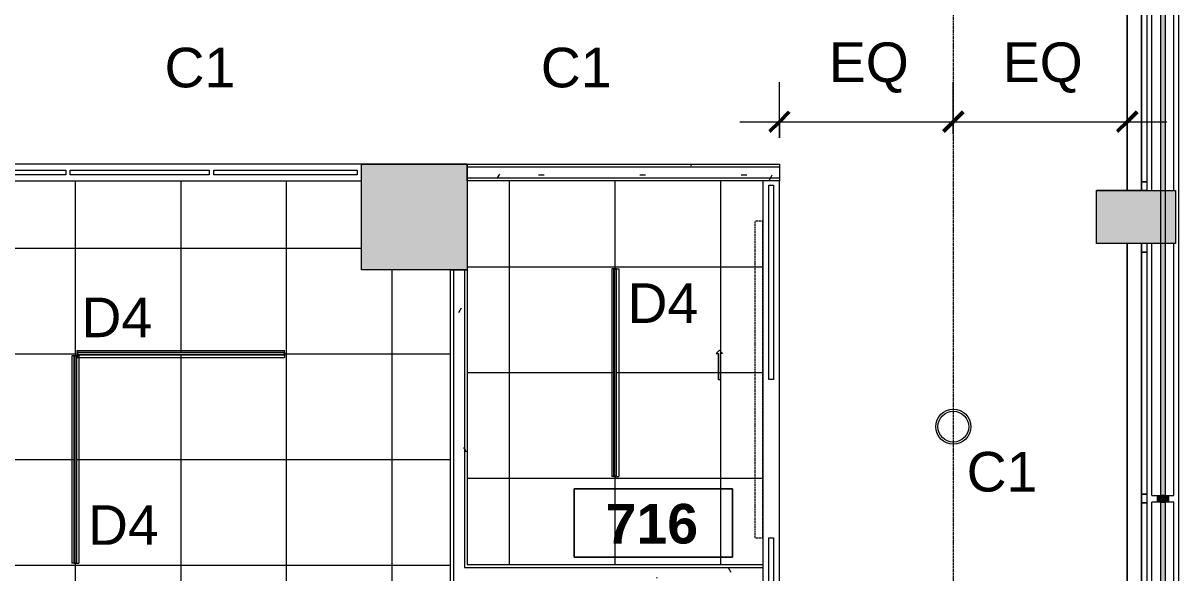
# Model space of a CAD drawing. Header units: inches. Extents: x -2332 to 1043, y -456 to 2193.
# Drawn here: x 743 to 1005.7, y 40.2 to 165 of the extents above; entities that cross this region are included whole.
import ezdxf

# ---------------------------------------------------------------- set-up
doc = ezdxf.new("R2010")
doc.units = ezdxf.units.IN
doc.header["$MEASUREMENT"] = 0
doc.linetypes.add('Center 1_4_', pattern=[0.53125, 0.25, -0.09375, 0.09375, -0.09375])
doc.linetypes.add('Dash 1_16_', pattern=[0.125, 0.0625, -0.0625])
for name, color, linetype, lineweight in [('5033_00_7th-9th Floors_Updated_dwg', 8, 'Continuous', 9), ('A-ANNO-DIMS', 211, 'Continuous', 9), ('A-ANNO-DIMS-96', 211, 'Continuous', 9), ('A-AREA-IDEN', 2, 'Continuous', 9), ('A-CLNG', 13, 'Continuous', 13), ('A-CLNG-PATT', 13, 'Continuous', 13), ('A-COLS', 52, 'Continuous', 13), ('A-DETL-CNTR', 5, 'Center 1_4_', 9), ('A-DETL-GENF', 92, 'Continuous', 9), ('A-DOOR', 31, 'Continuous', 13), ('A-GLAZ-CURT', 52, 'Continuous', 13), ('A-GLAZ-CWMG', 51, 'Continuous', 13), ('A-Glaz-Exst', 7, 'Continuous', 9), ('A-Shell', 7, 'Continuous', 9), ('A-WALL', 113, 'Continuous', 13), ('A-WALL-PATT', 111, 'Continuous', 13), ('COLUMN', 7, 'Continuous', 9), ('E-LITE-EQPM', 33, 'Continuous', 9), ('E-LITE-EQPM-IDEN', 33, 'Continuous', 9), ('I-WALL', 2, 'Continuous', 13)]:
    doc.layers.add(name, color=color, linetype=linetype, lineweight=lineweight)
doc.styles.add('Arial', font='arial.ttf', dxfattribs={"height": 9})
doc.styles.add('Swis721 Lt BT_2', font='swissl.ttf', dxfattribs={"height": 9})
doc.styles.add('Swis721 Lt BT_B', font='', dxfattribs={"height": 9})
doc.styles.get('Swis721 Lt BT_B').set_extended_font_data('Swis721 Lt BT', bold=True)
doc.dimstyles.new('OTJ_-_3_32__Linear__1_2__Tolerance_1', dxfattribs={"dimscale": 12, "dimtxt": 9.497835, "dimasz": 0.375, "dimexe": 0.75, "dimexo": 0.5, "dimgap": 0.5, "dimtad": 1, "dimdec": 1, "dimrnd": 0.5, "dimzin": 3, "dimdsep": 46, "dimlunit": 4, "dimtxsty": 'Swis721 Lt BT_2', "dimblk1": 'OBLIQUE', "dimblk2": 'OBLIQUE', "dimsah": 1, "dimcen": 0.09, "dimdle": 0.75, "dimazin": 0, "dimtfac": 1, "dimtdec": 4, "dimtix": 1, "dimtmove": 0, "dimatfit": 3, "dimfxl": 1, "dimtvp": 1, "dimtfill": 1, "dimfrac": 2, "dimtolj": 1, "dimtzin": 0, "dimarcsym": 2})
pattern_1 = [(0, (0, 0), (30.72, 7.68), [1.267, -21.773, 1.267, -21.773, -122.88]), (0, (0, 0), (30.72, 7.68), [-46.08, 1.267, -44.813, 1.267, -21.773, -53.76]), (0, (0, 0), (30.72, 7.68), [-115.2, 1.267, -14.093, 1.267, -37.133]), (120, (11.52, 3.84), (-22.011075, 22.7643), [1.267, -21.773, 1.267, -21.773, -122.88]), (120, (11.52, 3.84), (-22.011075, 22.7643), [-46.08, 1.267, -44.813, 1.267, -21.773, -53.76]), (120, (11.52, 3.84), (-22.011075, 22.7643), [-115.2, 1.267, -14.093, 1.267, -37.133]), (240, (15.36, 19.2), (-8.708925, -30.4443), [1.267, -21.773, 1.267, -21.773, -122.88]), (240, (15.36, 19.2), (-8.708925, -30.4443), [-46.08, 1.267, -44.813, 1.267, -21.773, -53.76]), (240, (15.36, 19.2), (-8.708925, -30.4443), [-115.2, 1.267, -14.093, 1.267, -37.133])]

# ---------------------------------------------------------------- blocks, each defined once
blk = doc.blocks.new('5033_00_7th-9th Floors_Updated_dwg-8585573-7TH FLOOR REFLECTED CEILING PLAN')
at = {"layer": 'A-Glaz-Exst'}
for p, q in [((997.2, -53), (997.2, 98.19)), ((997.2, 98.19), (997.2, -53)), ((997.2, -51), (998.45, -51)), ((998.45, -51), (997.2, -51)), ((997.2, -545), (997.2, -65.02)), ((997.2, -65.02), (997.2, -545)), ((997.2, -121.94), (998.45, -121.94)), ((998.45, -121.94), (997.2, -121.94)), ((997.2, -123.94), (998.45, -123.94)), ((998.45, -123.94), (997.2, -123.94))]:
    blk.add_line(p, q, dxfattribs=at)
at = {"layer": 'A-Glaz-Exst', "flags": 128}
blk.add_lwpolyline([(998.45, -67), (997.2, -67)], close=True, dxfattribs=at)
at = {"layer": 'A-Shell'}
for p, q in [((993.95, -53.02), (993.95, 93.08)), ((993.95, 93.08), (993.95, -53.02)), ((993.95, -301.77), (993.95, -65.02)), ((993.95, -65.02), (993.95, -301.77))]:
    blk.add_line(p, q, dxfattribs=at)
at = {"layer": 'COLUMN'}
for p, q in [((843.95, -47), (819.95, -47)), ((843.95, -47), (819.95, -47)), ((986.95, -53), (993.95, -53)), ((993.95, -53), (986.95, -53)), ((993.95, -53), (998.45, -53)), ((998.45, -53), (993.95, -53))]:
    blk.add_line(p, q, dxfattribs=at)
blk = doc.blocks.new('Columns 1 - Columns 1-7118049-7TH FLOOR REFLECTED CEILING PLAN')
at = {"layer": 'A-COLS', "lineweight": 9}
h = blk.add_hatch(color=7, dxfattribs=at)
h.paths.add_polyline_path([(862, -405.11), (861.98, -372.97), (801.98, -351.58), (801.98, -383.71), (861.95, -405.09)], flags=0)
h.paths.add_polyline_path([(992.59, -377), (1004.95, -376.98), (1004.95, -365), (986.95, -365), (986.95, -377), (991.45, -377)], flags=0)
h.paths.add_polyline_path([(514, -281.76), (514, -249.63), (453.98, -228.24), (453.98, -260.37), (513.95, -281.74)], flags=0)
h.paths.add_polyline_path([(166, -158.41), (166, -126.28), (105.98, -104.89), (105.98, -137.02), (165.95, -158.39)], flags=0)
h.paths.add_polyline_path([(-182, -35.06), (-182, -2.93), (-242.02, 18.46), (-242.02, -13.67), (-182.05, -35.04)], flags=0)
h.paths.add_polyline_path([(-1982.09, 88.27), (-1922.03, 109.69), (-1922.03, 140.32), (-1982.09, 118.92), (-1982.06, 97), (-1976.88, 98.83), (-1974.21, 91.29), (-1982.09, 88.5), (-1982.09, 88.41)], flags=0)
h.paths.add_polyline_path([(-530, 88.28), (-530, 120.42), (-590.02, 141.81), (-590.02, 109.68), (-530.05, 88.3)], flags=0)
h.paths.add_polyline_path([(829.27, 109), (843.95, 109.02), (843.91, 133), (819.95, 133), (819.95, 109), (828.45, 109)], flags=0)
h.paths.add_polyline_path([(991.45, 115), (1004.95, 115.02), (1004.95, 127), (986.95, 127), (986.95, 115), (990.95, 115)], flags=0)
h.paths.add_polyline_path([(-1634.06, 211.7), (-1574.03, 233.05), (-1574.03, 264.36), (-1634.06, 242.96), (-1634.06, 211.72)], flags=0)
h.paths.add_polyline_path([(-878.47, 211.8), (-878.47, 243.93), (-938.5, 265.32), (-938.5, 233.19), (-878.52, 211.82)], flags=0)
h.paths.add_polyline_path([(483.3, 232), (495.95, 232), (495.95, 256), (472.03, 256), (472.03, 232), (482.96, 232)], flags=0)
h.paths.add_polyline_path([(-1286.05, 334.98), (-1268.05, 341.39), (-1268.05, 345.6), (-1256.05, 349.87), (-1244.05, 345.6), (-1244.05, 341.38), (-1226.05, 335.02), (-1226.06, 367), (-1256.05, 377.69), (-1286.05, 367), (-1286.05, 335.02)], flags=0)
h.paths.add_polyline_path([(-2021.16, 351.64), (-2013.01, 374.21), (-2035.58, 382.36), (-2043.73, 359.79), (-2023.91, 352.63)], flags=0)
h.paths.add_polyline_path([(-208.32, 478), (-200.03, 478), (-200.03, 502), (-219.79, 502), (-224.03, 490.27), (-224.03, 478), (-210.67, 478)], flags=0)
h.paths.add_polyline_path([(-224.03, 501.32), (-223.78, 502), (-224.03, 502)], flags=0)
h.paths.add_polyline_path([(-559.03, 601), (-548.03, 601), (-548.03, 625), (-569.15, 625), (-572.03, 617.05), (-572.03, 601)], flags=0)
h.paths.add_polyline_path([(472.2, 601), (496.2, 601), (496.2, 625), (472.2, 625)], flags=0)
h.paths.add_polyline_path([(831.97, 601.06), (843.95, 601.08), (843.91, 625.06), (819.95, 625.06), (819.95, 601.06), (831.95, 601.06)], flags=0)
h.paths.add_polyline_path([(993.74, 607.06), (1004.95, 607.08), (1004.95, 619.06), (986.95, 619.06), (986.95, 607.06), (991.45, 607.06)], flags=0)
h.paths.add_polyline_path([(-1887.92, 720.64), (-1879.77, 743.21), (-1902.34, 751.36), (-1910.49, 728.79), (-1893.62, 722.69)], flags=0)
h.paths.add_polyline_path([(-903.4, 724), (-896.03, 724), (-896.03, 748), (-920.67, 748), (-920.67, 724), (-910.74, 724)], flags=0)
h.paths.add_polyline_path([(-1610.23, 724), (-1592.03, 724), (-1592.03, 748), (-1616.03, 748), (-1616.03, 724), (-1612.44, 724)], flags=0)
h.paths.add_polyline_path([(-1843.5, 843.64), (-1835.35, 866.21), (-1857.93, 874.36), (-1866.08, 851.79), (-1845.52, 844.36)], flags=0)
h.paths.add_polyline_path([(490.72, 847), (496.2, 847), (496.2, 871), (472.2, 871), (472.2, 847), (477.69, 847)], flags=0)
h.paths.add_polyline_path([(-1612.44, 847), (-1574.05, 847.02), (-1574.06, 871), (-1616.19, 871), (-1616.19, 847)], flags=0)
h.paths.add_polyline_path([(-1243.86, 847.03), (-1243.86, 871), (-1268.03, 871), (-1268.03, 847.03)], flags=0)
h.paths.add_polyline_path([(841.98, 1093), (843.95, 1093.02), (843.91, 1117), (819.95, 1117), (819.95, 1093), (835.45, 1093)], flags=0)
h.paths.add_polyline_path([(495.42, 1093), (495.95, 1093), (495.95, 1117), (471.83, 1117), (471.83, 1093), (495.41, 1093)], flags=0)
h.paths.add_polyline_path([(-1616.3, 1093.21), (-1592.35, 1093.21), (-1592.35, 1117.25), (-1616.3, 1117.25), (-1616.3, 1095.67)], flags=0)
h.paths.add_polyline_path([(-1268.29, 1093.21), (-1244.3, 1093.21), (-1244.3, 1117.25), (-1268.29, 1117.25)], flags=0)
h.paths.add_polyline_path([(991.33, 1099), (1004.95, 1099.02), (1004.95, 1111), (986.95, 1111), (986.95, 1099), (991.2, 1099)], flags=0)
h.paths.add_polyline_path([(-1268.22, 1339.25), (-1244.3, 1339.25), (-1244.3, 1363.25), (-1268.3, 1363.25), (-1268.3, 1339.25)], flags=0)
h.paths.add_polyline_path([(-1616.3, 1339.25), (-1592.3, 1339.25), (-1592.3, 1363.25), (-1616.3, 1363.25), (-1616.3, 1341.67)], flags=0)
h.paths.add_polyline_path([(484, 1462.86), (495.95, 1462.86), (495.95, 1486.86), (471.95, 1486.86), (471.95, 1462.86), (483.85, 1462.86)], flags=0)
h.paths.add_polyline_path([(801.95, 1567), (861.95, 1588.4), (861.95, 1619.14), (850.07, 1619.14), (850, 1619.04), (849.95, 1619.16), (849.95, 1622.86), (801.95, 1605.75), (801.95, 1567.02)], flags=0)
h.paths.add_polyline_path([(-1607.55, 1585.02), (-1592.05, 1585.02), (-1592.05, 1609.02), (-1616.05, 1609.02), (-1616.05, 1585.02)], flags=0)
h.paths.add_polyline_path([(-1256.44, 1585.27), (-1244.3, 1585.27), (-1244.3, 1609.27), (-1268.3, 1609.27), (-1268.3, 1585.27), (-1256.86, 1585.27)], flags=0)
h.paths.add_polyline_path([(-1654.55, 1731.02), (-1654.55, 1776.02), (-1678.05, 1776.02), (-1678.05, 1772.52), (-1658.05, 1772.52), (-1658.05, 1734.52), (-1678.05, 1734.52), (-1678.05, 1731.02), (-1658.05, 1731.02)], flags=0)
h.paths.add_polyline_path([(122.95, 1827.02), (148.95, 1827.02), (148.95, 1853.02), (122.95, 1853.02), (122.95, 1829.42)], flags=0)
h.paths.add_polyline_path([(496.95, 1827.02), (496.95, 1853.02), (470.95, 1853.02), (470.95, 1827.02)], flags=0)
h.paths.add_polyline_path([(-921.05, 1827.02), (-895.05, 1827.02), (-895.05, 1853.02), (-921.05, 1853.02), (-921.05, 1829.42)], flags=0)
h.paths.add_polyline_path([(-572.04, 1827.02), (-547.04, 1827.02), (-547.04, 1853.02), (-573.04, 1853.02), (-573.04, 1827.02)], flags=0)
h.paths.add_polyline_path([(-199.03, 1827.04), (-199.03, 1853.03), (-225.05, 1853.03), (-225.05, 1827.04), (-200.04, 1827.04)], flags=0)
h.paths.add_polyline_path([(-1592.3, 1828.27), (-1592.3, 1852.27), (-1600.05, 1852.27), (-1600.05, 2104.82), (-1574.05, 2104.82), (-1574.05, 2138.82), (-1608.05, 2138.82), (-1608.05, 1852.27), (-1616.3, 1852.27), (-1616.3, 1828.27)], flags=0)
h.paths.add_polyline_path([(-1244.3, 1828.27), (-1244.3, 1852.27), (-1268.3, 1852.27), (-1268.3, 1828.27)], flags=0)
h.paths.add_polyline_path([(-1678.05, 1836.02), (-1620.8, 1836.02), (-1620.8, 1844.02), (-1678.05, 1844.02)], flags=0)
h.paths.add_polyline_path([(831.95, 2100.07), (861.95, 2100.07), (861.95, 2138.82), (801.95, 2138.82), (801.95, 2110.02), (831.95, 2110.02), (831.95, 2104.31)], flags=0)
h.paths.add_polyline_path([(-878.05, 2104.79), (-878.05, 2138.82), (-938.13, 2138.82), (-938.13, 2104.79)], flags=0)
h.paths.add_polyline_path([(-1286.03, 2104.81), (-1225.94, 2104.81), (-1225.94, 2138.82), (-1286.03, 2138.82)], flags=0)
h.paths.add_polyline_path([(454.05, 2104.82), (513.95, 2104.82), (513.95, 2138.82), (454.05, 2138.82)], flags=0)
h.paths.add_polyline_path([(-181.82, 2104.82), (-181.82, 2138.82), (-242.05, 2138.82), (-242.05, 2104.82)], flags=0)
h.paths.add_polyline_path([(-590.05, 2104.82), (-530.05, 2104.82), (-530.05, 2138.82), (-590.05, 2138.82)], flags=0)
h.paths.add_polyline_path([(165.96, 2104.82), (165.96, 2138.82), (105.95, 2138.82), (105.95, 2104.82)], flags=0)
at = {"layer": 'A-COLS', "color": 8, "lineweight": 20}
for p, q in [((819.95, 109), (819.95, 133)), ((819.95, 133), (843.95, 133)), ((843.95, 133), (843.95, 109)), ((986.95, 127), (1004.95, 127)), ((986.95, 115), (986.95, 127)), ((1004.95, 127), (1004.95, 115)), ((1004.95, 115), (986.95, 115)), ((843.95, 109), (819.95, 109))]:
    blk.add_line(p, q, dxfattribs=at)
blk = doc.blocks.new('System Panel - Glazed-7824391-7TH FLOOR REFLECTED CEILING PLAN')
at = {"layer": 'A-GLAZ-CURT', "lineweight": 9}
h = blk.add_hatch(color=7, dxfattribs=at)
h.paths.add_polyline_path([(-64.25, -0.5), (-6.9, -0.5), (-6.9, 0.5), (-64.25, 0.5)], flags=0)
h.paths.add_polyline_path([(5.1, 0.5), (5.12, -0.5), (64.25, -0.5), (64.25, 0.5), (5.12, 0.5)], flags=0)
at = {"layer": 'A-GLAZ-CURT', "color": 8, "lineweight": 20}
for p, q in [((-64.25, -0.5), (-64.25, 0.5)), ((-64.25, 0.5), (64.25, 0.5)), ((64.25, 0.5), (64.25, -0.5)), ((64.25, -0.5), (-64.25, -0.5))]:
    blk.add_line(p, q, dxfattribs=at)
blk = doc.blocks.new('System Panel - Glazed-7824389-7TH FLOOR REFLECTED CEILING PLAN')
at = {"layer": 'A-GLAZ-CURT', "lineweight": 9}
blk.add_hatch(color=7, dxfattribs=at).paths.add_polyline_path([(-29.25, 0.5), (-29.25, -0.5), (29.25, -0.5), (29.25, 0.5), (-6.71, 0.5)], flags=0)
at = {"layer": 'A-GLAZ-CURT', "color": 8, "lineweight": 20}
for p, q in [((-29.25, -0.5), (-29.25, 0.5)), ((-29.25, 0.5), (29.25, 0.5)), ((29.25, 0.5), (29.25, -0.5)), ((29.25, -0.5), (-29.25, -0.5))]:
    blk.add_line(p, q, dxfattribs=at)
blk = doc.blocks.new('Rectangular Mullion - 2_5_ x 5_ rectangular-7504715-7TH FLOOR REFLECTED CEILING PLAN')
at = {"layer": 'A-GLAZ-CWMG', "lineweight": 9}
for p, q in [((1000.83, -245.79), (999.58, -245.79)), ((999.58, -304.29), (999.58, -245.79)), ((1004.58, -245.79), (1003.33, -245.79)), ((1004.58, -304.29), (1004.58, -245.79)), ((999.58, -304.29), (1000.83, -304.29)), ((1003.33, -304.29), (1004.58, -304.29))]:
    blk.add_line(p, q, dxfattribs=at)
blk = doc.blocks.new('Rectangular Mullion - 2_5_ x 5_ rectangular-7824383-7TH FLOOR REFLECTED CEILING PLAN')
at = {"layer": 'A-GLAZ-CWMG', "lineweight": 9}
for p, q in [((1000.83, 186.21), (999.58, 186.21)), ((999.58, 127), (999.58, 186.21)), ((1004.58, 186.21), (1003.33, 186.21)), ((1004.58, 127), (1004.58, 186.21)), ((999.58, 57.71), (999.58, 115)), ((1004.58, 57.71), (1004.58, 115)), ((999.58, 57.71), (1000.83, 57.71)), ((1003.33, 57.71), (1004.58, 57.71))]:
    blk.add_line(p, q, dxfattribs=at)
blk = doc.blocks.new('Rectangular Mullion - 1_5_ x 2_5_ rectangular SS-7796925-7TH FLOOR REFLECTED CEILING PLAN')
at = {"layer": 'A-GLAZ-CWMG', "lineweight": 9}
blk.add_hatch(color=7, dxfattribs=at).paths.add_polyline_path([(-0.75, 0.5), (-0.75, 1.25), (0.75, 1.25), (0.75, -1.25), (-0.75, -1.25), (-0.75, -0.5)], flags=0)
at = {"layer": 'A-GLAZ-CWMG', "color": 8, "lineweight": 20}
for p, q in [((0.75, 1.25), (-0.75, 1.25)), ((-0.75, 1.25), (-0.75, -1.25)), ((0.75, -1.25), (0.75, 1.25)), ((-0.75, -1.25), (0.75, -1.25))]:
    blk.add_line(p, q, dxfattribs=at)
blk = doc.blocks.new('TBARLED SMARTLIGHT 9-16_DIFFUSING 2_ and 4_ - Type D_4_ 9_16 - Diffusing Lens-V32-7TH FLOOR REFLECTED CEILING PLAN')
at = {"layer": 'E-LITE-EQPM'}
for p, q in [((-0.8, 23.56), (-0.8, -23.56)), ((-0.3, 23.56), (-0.8, 23.56)), ((-0.3, 23.56), (0.3, 23.56)), ((-0.3, 23.52), (-0.3, 23.56)), ((-0.3, 23.52), (-0.21, 23.52)), ((-0.3, -23.52), (-0.3, 23.52)), ((0.3, 23.52), (-0.3, 23.52)), ((-0.21, -23.52), (-0.21, 23.52)), ((-0.2, 23.5), (0.2, 23.5)), ((-0.2, -23.5), (-0.2, 23.5)), ((0.2, -23.5), (0.2, 23.5)), ((0.21, 23.52), (0.3, 23.52)), ((0.21, -23.52), (0.21, 23.52)), ((0.3, 23.56), (0.3, 23.52)), ((0.3, 23.56), (0.8, 23.56)), ((0.3, -23.52), (0.3, 23.52)), ((0.8, 23.56), (0.8, -23.56)), ((-0.3, -23.56), (-0.8, -23.56)), ((-0.21, -23.52), (-0.3, -23.52)), ((-0.3, -23.52), (0.3, -23.52)), ((-0.3, -23.56), (-0.3, -23.52)), ((0.3, -23.56), (-0.3, -23.56)), ((0.2, -23.5), (-0.2, -23.5)), ((0.3, -23.52), (0.21, -23.52)), ((0.3, -23.52), (0.3, -23.56)), ((0.3, -23.56), (0.8, -23.56))]:
    blk.add_line(p, q, dxfattribs=at)
blk = doc.blocks.new('System Panel - Glazed-8753573-7TH FLOOR REFLECTED CEILING PLAN')
at = {"layer": 'A-GLAZ-CURT'}
for p, q in [((-16.3, -0.5), (-16.3, 0.5)), ((-16.3, 0.5), (16.3, 0.5)), ((16.3, 0.5), (16.3, -0.5)), ((16.3, -0.5), (-16.3, -0.5))]:
    blk.add_line(p, q, dxfattribs=at)
blk = doc.blocks.new('System Panel - Glazed-8753574-7TH FLOOR REFLECTED CEILING PLAN')
at = {"layer": 'A-GLAZ-CURT'}
for p, q in [((-15.8, -0.5), (-15.8, 0.5)), ((-15.8, 0.5), (15.8, 0.5)), ((15.8, 0.5), (15.8, -0.5)), ((15.8, -0.5), (-15.8, -0.5))]:
    blk.add_line(p, q, dxfattribs=at)
blk = doc.blocks.new('System Panel - Glazed-8753575-7TH FLOOR REFLECTED CEILING PLAN')
at = {"layer": 'A-GLAZ-CURT'}
for p, q in [((-16.18, -0.5), (-16.18, 0.5)), ((-16.18, 0.5), (16.18, 0.5)), ((16.18, 0.5), (16.18, -0.5)), ((16.18, -0.5), (-16.18, -0.5))]:
    blk.add_line(p, q, dxfattribs=at)
blk = doc.blocks.new('Barn Door - Glass Door - D13 - DEMOUNTABLE SLIDER-40_ x 96_-8564951-7TH FLOOR REFLECTED CEILING PLAN')
at = {"layer": 'A-DETL-GENF'}
for p, q in [((17.91, 11.5), (17.91, 12)), ((17.91, 12), (23.91, 12)), ((17.91, 11.5), (23.91, 11.5)), ((24.62, 11.75), (23.91, 12.46)), ((23.91, 12.46), (23.91, 12)), ((24.62, 11.75), (23.91, 11.04)), ((23.91, 11.04), (23.91, 11.5))]:
    blk.add_line(p, q, dxfattribs=at)
at = {"layer": 'A-DOOR', "linetype": 'Dash 1_16_', "lineweight": 9}
for p, q in [((-18, 3.62), (54, 3.62)), ((-18, 3.62), (-18, 1.87)), ((54, 3.62), (54, 1.87)), ((-18, 1.87), (54, 1.87))]:
    blk.add_line(p, q, dxfattribs=at)
blk = doc.blocks.new('System Panel - Glazed-9603130-7TH FLOOR REFLECTED CEILING PLAN')
at = {"layer": 'A-GLAZ-CURT'}
for p, q in [((-88.08, -0.5), (-88.08, 0.5)), ((-88.08, 0.5), (-43.94, 0.5)), ((-43.94, 0.5), (-43.94, -0.5)), ((-7.94, -0.5), (-7.94, 0.5)), ((-7.94, 0.5), (47.21, 0.5)), ((47.21, 0.5), (47.21, -0.5)), ((83.21, -0.5), (83.21, 0.5)), ((83.21, 0.5), (88.08, 0.5)), ((88.08, 0.5), (88.08, -0.5)), ((-43.94, -0.5), (-88.08, -0.5)), ((47.21, -0.5), (-7.94, -0.5)), ((88.08, -0.5), (83.21, -0.5))]:
    blk.add_line(p, q, dxfattribs=at)
blk = doc.blocks.new('DOWN LIGHT - Type C_L-PENDANT_FOCAL POINT 3_5 CYLINDER-9613399-7TH FLOOR REFLECTED CEILING PLAN')
at = {"layer": 'E-LITE-EQPM'}
for radius in [4, 3.5]:
    blk.add_circle((-0.125, 0), radius, dxfattribs=at)
blk = doc.blocks.new('Room Tag - Number Only-4120135-7TH FLOOR REFLECTED CEILING PLAN')
at = {"layer": 'A-AREA-IDEN'}
for p, q in [((-0.1881, -0.1636), (-0.1881, -0.0018)), ((-0.1881, -0.0018), (0.1869, -0.0018)), ((0.1869, -0.0018), (-0.1881, -0.0018)), ((-0.1881, -0.0018), (-0.1881, -0.1636)), ((0.1869, -0.0018), (0.1869, -0.1636)), ((0.1869, -0.1636), (0.1869, -0.0018)), ((0.1869, -0.1636), (-0.1881, -0.1636)), ((-0.1881, -0.1636), (0.1869, -0.1636))]:
    blk.add_line(p, q, dxfattribs=at)
blk = doc.blocks.new('DIMBLOCK56-7TH FLOOR REFLECTED CEILING PLAN')
at = {"layer": 'A-ANNO-DIMS-96'}
for p, q in [((914.92, 139), (914.92, 151.65)), ((954.44, 139.83), (954.44, 151.65)), ((905.92, 142.65), (954.44, 142.65)), ((914.92, 142.65), (914.92, 139)), ((954.44, 142.65), (954.44, 139.83))]:
    blk.add_line(p, q, dxfattribs=at)
at = {"layer": 'A-ANNO-DIMS-96', "lineweight": 50}
for p, q in [((914.92, 142.65), (917.17, 144.9)), ((954.44, 142.65), (956.69, 144.9)), ((914.92, 142.65), (912.67, 140.4)), ((954.44, 142.65), (952.19, 140.4))]:
    blk.add_line(p, q, dxfattribs=at)
at = {"layer": 'A-ANNO-DIMS-96', "color": 0, "insert": (926.16, 160.66), "char_height": 9, "width": 20.443, "attachment_point": 1, "line_spacing_factor": 1.005062, "style": 'Swis721 Lt BT_2', "bg_fill": 3, "box_fill_scale": 1.25, "bg_fill_color": 256, "bg_fill_true_color": 13158600, "bg_fill_transparency": 0}
blk.add_mtext('EQ', dxfattribs=at)
blk = doc.blocks.new('_Oblique')
at = {"color": 0, "linetype": 'ByBlock', "lineweight": -2}
blk.add_line((-0.5, -0.5), (0.5, 0.5), dxfattribs=at)
blk = doc.blocks.new('DIMBLOCK57-7TH FLOOR REFLECTED CEILING PLAN')
at = {"layer": 'A-ANNO-DIMS-96'}
for p, q in [((954.44, 139.83), (954.44, 151.65)), ((993.95, 139.83), (993.95, 151.65)), ((954.44, 142.65), (1002.95, 142.65)), ((954.44, 142.65), (954.44, 139.83)), ((993.95, 142.65), (993.95, 139.83))]:
    blk.add_line(p, q, dxfattribs=at)
at = {"layer": 'A-ANNO-DIMS-96', "lineweight": 50}
for p, q in [((954.44, 142.65), (956.69, 144.9)), ((993.95, 142.65), (996.2, 144.9)), ((954.44, 142.65), (952.19, 140.4)), ((993.95, 142.65), (991.7, 140.4))]:
    blk.add_line(p, q, dxfattribs=at)
at = {"layer": 'A-ANNO-DIMS-96', "color": 0, "insert": (965.68, 160.66), "char_height": 9, "width": 20.443, "attachment_point": 1, "line_spacing_factor": 1.005062, "style": 'Swis721 Lt BT_2', "bg_fill": 3, "box_fill_scale": 1.25, "bg_fill_color": 256, "bg_fill_true_color": 13158600, "bg_fill_transparency": 0}
blk.add_mtext('EQ', dxfattribs=at)

msp = doc.modelspace()

# ---------------------------------------------------------------- hatches: boundary and pattern name
at = {"layer": 'A-CLNG-PATT'}
h = msp.add_hatch(dxfattribs=at)
h.set_pattern_fill('FP_14', color=256, style=0, pattern_type=2)
h.set_pattern_definition([(180, (730.917, 17.917), (3e-15, 24), []), (90, (730.917, 17.917), (24, -1e-15), [])])
h.paths.add_polyline_path([(572.41695, -48.91356), (840.20426, -48.91356), (840.20426, 108.99788), (819.95426, 109.01665), (819.95426, 129.24788), (572.41695, 129.24788), (572.41695, -48.47606)], flags=0)
h.paths.add_polyline_path([(614.49575, -6.37812), (611.35445, -6.37812), (611.35445, -5.78757), (658.47945, -5.78757), (658.47945, -6.37812), (621.01015, -6.37812)], flags=0)
h.paths.add_polyline_path([(755.35445, -6.37812), (755.35445, -5.78757), (802.47945, -5.78757), (802.47945, -6.37812), (755.40132, -6.37812)], flags=0)
h.paths.add_polyline_path([(611.12167, -5.64534), (610.62167, -5.64534), (610.62167, 41.47966), (611.21222, 41.47966), (611.21222, -5.64534), (611.12561, -5.64534)], flags=0)
h.paths.add_polyline_path([(686.15594, 17.62188), (683.35445, 17.62188), (683.35445, 18.21243), (730.47945, 18.21243), (730.47945, 17.62188), (699.18509, 17.62188)], flags=0)
h.paths.add_polyline_path([(755.1606, 42.35466), (754.62167, 42.35466), (754.62167, 89.47966), (755.21222, 89.47966), (755.21222, 42.35466), (755.16086, 42.35466)], flags=0)
h.paths.add_polyline_path([(683.40132, 65.62188), (683.35445, 65.66493), (683.35445, 66.21243), (730.47945, 66.16938), (730.47945, 65.62188), (686.15594, 65.62188)], flags=0)
h.paths.add_polyline_path([(614.49575, 89.62188), (611.64972, 89.62188), (611.64972, 90.21243), (658.77472, 90.21243), (658.77472, 89.62188), (621.01015, 89.62188)], flags=0)
h.paths.add_polyline_path([(802.47945, 89.62188), (755.35445, 89.62188), (755.35445, 90.21243), (802.47945, 90.21243), (802.47945, 89.67119)], flags=0)
h = msp.add_hatch(dxfattribs=at)
h.set_pattern_fill('FP_38', color=256, style=0, pattern_type=2)
h.set_pattern_definition([(270, (877.56, 85.645), (-24, -1e-15), []), (180, (877.56, 85.645), (-3e-15, 24), [])])
h.paths.add_polyline_path([(868.56412, 42.04216), (911.16695, 42.04216), (911.16695, 129.24788), (843.95426, 129.24788), (843.95426, 42.04216)], flags=0)
h.paths.add_polyline_path([(877.36197, 62.08252), (877.3106, 62.08252), (877.3106, 109.20752), (877.90116, 109.20752), (877.90116, 62.08252), (877.36234, 62.08252)], flags=0)
at = {"layer": 'A-WALL-PATT', "lineweight": 9}
h = msp.add_hatch(dxfattribs=at)
h.set_pattern_fill('FP_1', color=256, style=0, pattern_type=2)
h.set_pattern_definition(pattern_1)
h.paths.add_polyline_path([(911.16695, 132.37288), (914.91695, 132.37288), (914.91695, 132.99788), (843.95426, 132.99788), (843.95426, 132.37288), (907.88367, 132.37288)], flags=0)
h = msp.add_hatch(dxfattribs=at)
h.set_pattern_fill('FP_1', color=256, style=0, pattern_type=2)
h.set_pattern_definition(pattern_1)
h.paths.add_polyline_path([(913.62556, 129.87288), (914.91695, 129.87288), (914.90251, 132.37288), (843.95426, 132.37288), (843.95426, 129.87288), (913.48872, 129.87288)], flags=0)
h = msp.add_hatch(dxfattribs=at)
h.set_pattern_fill('FP_1', color=256, style=0, pattern_type=2)
h.set_pattern_definition(pattern_1)
h.paths.add_polyline_path([(913.36728, 129.24788), (914.91695, 129.24788), (914.91695, 129.87288), (843.95426, 129.87288), (843.95426, 129.24788), (913.20308, 129.24788)], flags=0)
h = msp.add_hatch(dxfattribs=at)
h.set_pattern_fill('FP_1', color=256, style=0, pattern_type=2)
h.set_pattern_definition(pattern_1)
h.paths.add_polyline_path([(840.20426, -48.91356), (840.82926, -48.91356), (840.82926, 108.99788), (840.20426, 108.99788), (840.20426, 14.05338)], flags=0)
h = msp.add_hatch(dxfattribs=at)
h.set_pattern_fill('FP_1', color=256, style=0, pattern_type=2)
h.set_pattern_definition(pattern_1)
h.paths.add_polyline_path([(843.32926, -49.53856), (843.32926, 108.99788), (840.82926, 108.99788), (840.82926, -49.53856)], flags=0)
h = msp.add_hatch(dxfattribs=at)
h.set_pattern_fill('FP_1', color=256, style=0, pattern_type=2)
h.set_pattern_definition(pattern_1)
h.paths.add_polyline_path([(843.32926, -48.91356), (843.95426, -48.91356), (843.95426, 38.91716), (843.32926, 38.91716), (843.32926, 14.05338)], flags=0)
h.paths.add_polyline_path([(843.95426, 41.41716), (843.95426, 108.99788), (843.32926, 108.99788), (843.32926, 41.41716)], flags=0)
h = msp.add_hatch(dxfattribs=at)
h.set_pattern_fill('FP_1', color=256, style=0, pattern_type=2)
h.set_pattern_definition(pattern_1)
h.paths.add_polyline_path([(868.56412, 38.91716), (911.16695, 38.91716), (911.16695, 41.41716), (843.32926, 41.41716), (843.32926, 38.91716), (843.95426, 38.91716)], flags=0)

# ---------------------------------------------------------------- linework, layer by layer
at = {"layer": 'A-CLNG'}
for p, q in [((993.95426, 273.16144), (993.95426, 126.99788)), ((819.95426, 132.99788), (572.41695, 132.99788)), ((572.41695, 129.24788), (819.95426, 129.24788)), ((911.16695, 129.24788), (911.16695, 42.04216)), ((914.91695, -48.91356), (914.91695, 129.24788)), ((993.95426, 114.99788), (993.95426, -121.75212))]:
    msp.add_line(p, q, dxfattribs=at)
at = {"layer": 'A-DETL-CNTR'}
msp.add_line((954.4356, 197.37838), (954.4356, -136.62162), dxfattribs=at)
at = {"layer": 'A-WALL'}
for p, q in [((843.95426, 132.37288), (914.91695, 132.37288)), ((843.95426, 129.87288), (914.91695, 129.87288)), ((840.82926, 108.99788), (840.82926, -49.53856)), ((843.32926, 108.99788), (843.32926, 41.41716)), ((843.32926, 41.41716), (911.16695, 41.41716))]:
    msp.add_line(p, q, dxfattribs=at)
at = {"layer": 'I-WALL', "lineweight": 9}
for p, q in [((1005.70426, -450.91104), (1005.70426, 1677.04534)), ((998.45426, 280.14041), (998.45426, 126.99788)), ((998.45426, 114.99788), (998.45426, -365.00212))]:
    msp.add_line(p, q, dxfattribs=at)
at = {"layer": 'I-WALL'}
for p, q in [((843.95426, 129.24788), (843.95426, 132.99788)), ((843.95426, 132.99788), (914.91695, 132.99788)), ((914.91695, 132.99788), (914.91695, 129.24788)), ((914.91695, 129.24788), (843.95426, 129.24788)), ((840.20426, -48.91356), (840.20426, 108.99788)), ((840.20426, 108.99788), (843.95426, 108.99788)), ((843.95426, 108.99788), (843.95426, 42.04216)), ((843.95426, 42.04216), (911.16695, 42.04216)), ((911.16695, 42.04216), (911.16695, 38.29216))]:
    msp.add_line(p, q, dxfattribs=at)

# ---------------------------------------------------------------- block references
at = {"layer": '5033_00_7th-9th Floors_Updated_dwg', "color": 7}
msp.add_blockref('5033_00_7th-9th Floors_Updated_dwg-8585573-7TH FLOOR REFLECTED CEILING PLAN', (0, 180.01878), dxfattribs=at)
at = {"layer": 'A-AREA-IDEN', "xscale": 95.99999999999994, "yscale": 95.99999999999994, "zscale": 95.99999999999994}
msp.add_blockref('Room Tag - Number Only-4120135-7TH FLOOR REFLECTED CEILING PLAN', (886.34872, 59.43674), dxfattribs=at)
at = {"layer": 'A-COLS', "lineweight": 9}
msp.add_blockref('Columns 1 - Columns 1-7118049-7TH FLOOR REFLECTED CEILING PLAN', (0, 0), dxfattribs=at)
at = {"layer": 'A-DOOR', "rotation": 89.9999999999999}
msp.add_blockref('Barn Door - Glass Door - D13 - DEMOUNTABLE SLIDER-40_ x 96_-8564951-7TH FLOOR REFLECTED CEILING PLAN', (913.04195, 66.10872), dxfattribs=at)
at = {"layer": 'A-GLAZ-CURT', "lineweight": 9}
for name, p, rotation in [('System Panel - Glazed-7824391-7TH FLOOR REFLECTED CEILING PLAN', (1002.07926, 121.95811), 89.99999999999991), ('System Panel - Glazed-8753575-7TH FLOOR REFLECTED CEILING PLAN', (736.57157, 131.12288), 180), ('System Panel - Glazed-8753574-7TH FLOOR REFLECTED CEILING PLAN', (769.54964, 131.12288), 180), ('System Panel - Glazed-8753573-7TH FLOOR REFLECTED CEILING PLAN', (802.65272, 131.12288), 180), ('System Panel - Glazed-9603130-7TH FLOOR REFLECTED CEILING PLAN', (913.04195, 40.16716), 269.9999999999999), ('System Panel - Glazed-7824389-7TH FLOOR REFLECTED CEILING PLAN', (1002.07926, 26.95811), 89.99999999999991)]:
    msp.add_blockref(name, p, dxfattribs=dict(at, rotation=rotation))
at = {"layer": 'A-GLAZ-CWMG', "lineweight": 9}
for name, p in [('Rectangular Mullion - 2_5_ x 5_ rectangular-7824383-7TH FLOOR REFLECTED CEILING PLAN', (0, 0)), ('Rectangular Mullion - 2_5_ x 5_ rectangular-7504715-7TH FLOOR REFLECTED CEILING PLAN', (0, 302))]:
    msp.add_blockref(name, p, dxfattribs=at)
at = {"layer": 'A-GLAZ-CWMG', "lineweight": 9, "extrusion": (0, 0, -1), "rotation": 90.0000000000001}
msp.add_blockref('Rectangular Mullion - 1_5_ x 2_5_ rectangular SS-7796925-7TH FLOOR REFLECTED CEILING PLAN', (-1002.07926, 56.95811), dxfattribs=at)
at = {"layer": 'E-LITE-EQPM', "extrusion": (0, 0, -1)}
for p in [(-877.60588, 85.64502), (-754.91695, 65.91716)]:
    msp.add_blockref('TBARLED SMARTLIGHT 9-16_DIFFUSING 2_ and 4_ - Type D_4_ 9_16 - Diffusing Lens-V32-7TH FLOOR REFLECTED CEILING PLAN', p, dxfattribs=at)
at = {"layer": 'E-LITE-EQPM', "extrusion": (0, 0, -1), "rotation": 270.0000000000001}
msp.add_blockref('TBARLED SMARTLIGHT 9-16_DIFFUSING 2_ and 4_ - Type D_4_ 9_16 - Diffusing Lens-V32-7TH FLOOR REFLECTED CEILING PLAN', (-778.91695, 89.91716), dxfattribs=at)
at = {"layer": 'E-LITE-EQPM'}
msp.add_blockref('DOWN LIGHT - Type C_L-PENDANT_FOCAL POINT 3_5 CYLINDER-9613399-7TH FLOOR REFLECTED CEILING PLAN', (954.5606, 73.37838), dxfattribs=at)

# ---------------------------------------------------------------- texts
at = {"layer": 'A-AREA-IDEN', "insert": (875.45292, 55.83456), "char_height": 9, "width": 25.452, "attachment_point": 1, "style": 'Swis721 Lt BT_B'}
msp.add_mtext('716', dxfattribs=at)
at = {"layer": 'E-LITE-EQPM-IDEN', "char_height": 9, "width": 19.695, "attachment_point": 1, "style": 'Arial'}
for s, insert in [('C1', (775.18739, 159.45475)), ('C1', (860.69846, 159.45475)), ('D4', (880.39698, 105.94446)), ('D4', (756.29316, 102.70965)), ('C1', (957.47153, 67.64463)), ('D4', (757.77954, 55.53722))]:
    msp.add_mtext(s, dxfattribs=dict(at, insert=insert))

# ---------------------------------------------------------------- next in the draw order: dimensions: what is measured, and where the dimension line sits
at = {"layer": 'A-ANNO-DIMS'}
dim = msp.add_linear_dim(base=(954.4356, 142.64905), p1=(914.91695, 132.99788), p2=(954.4356, 145.83103), text='EQ', dimstyle='OTJ_-_3_32__Linear__1_2__Tolerance_1', override={"dimpost": '<>', "dimfxl": 41.550139}, dxfattribs=at)
dim.commit()
dim.dimension.update_dxf_attribs({"geometry": 'DIMBLOCK56-7TH FLOOR REFLECTED CEILING PLAN', "text_midpoint": (934.67628, 153.59813)})

# ---------------------------------------------------------------- next in the draw order: dimensions: what is measured, and where the dimension line sits
dim = msp.add_linear_dim(base=(993.95426, 142.64905), p1=(954.4356, 145.83103), p2=(993.95426, 145.83103), text='EQ', dimstyle='OTJ_-_3_32__Linear__1_2__Tolerance_1', override={"dimpost": '<>', "dimfxl": 39.518656}, dxfattribs=at)
dim.commit()
dim.dimension.update_dxf_attribs({"geometry": 'DIMBLOCK57-7TH FLOOR REFLECTED CEILING PLAN', "text_midpoint": (974.19493, 153.59813)})

doc.saveas('drawing.dxf')
